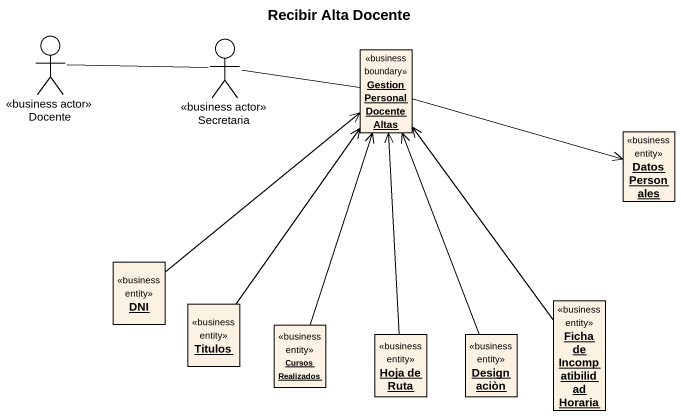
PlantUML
@startuml
title Recibir Alta Docente
allowmixing
hide circle
hide empty members
actor Docente <<business actor>>
actor Secretaria <<business actor>>
object "Gestion Personal Docente Altas" as Gestion_Personal_Docente <<business boundary>>
object "Datos Personales" as Datos_Personales <<business entity>>
object DNI <<business entity>>
object Titulos <<business entity>>
object "Cursos Realizados" as Cursos_Realizados <<business entity>>
object "Hoja de Ruta" as Hoja_de_Ruta <<business entity>>
object Designaciòn <<business entity>>
object "Ficha de Incompatibilidad Horaria" as Ficha_de_Incompatibilidad <<business entity>>
Docente -right- Secretaria
Gestion_Personal_Docente -left- Secretaria
Gestion_Personal_Docente -right-> Datos_Personales
Gestion_Personal_Docente <-- DNI
Gestion_Personal_Docente <-- Titulos
Gestion_Personal_Docente <-- Cursos_Realizados
Gestion_Personal_Docente <-- Hoja_de_Ruta
Gestion_Personal_Docente <-- Designaciòn
Gestion_Personal_Docente <-- Ficha_de_Incompatibilidad
@enduml
